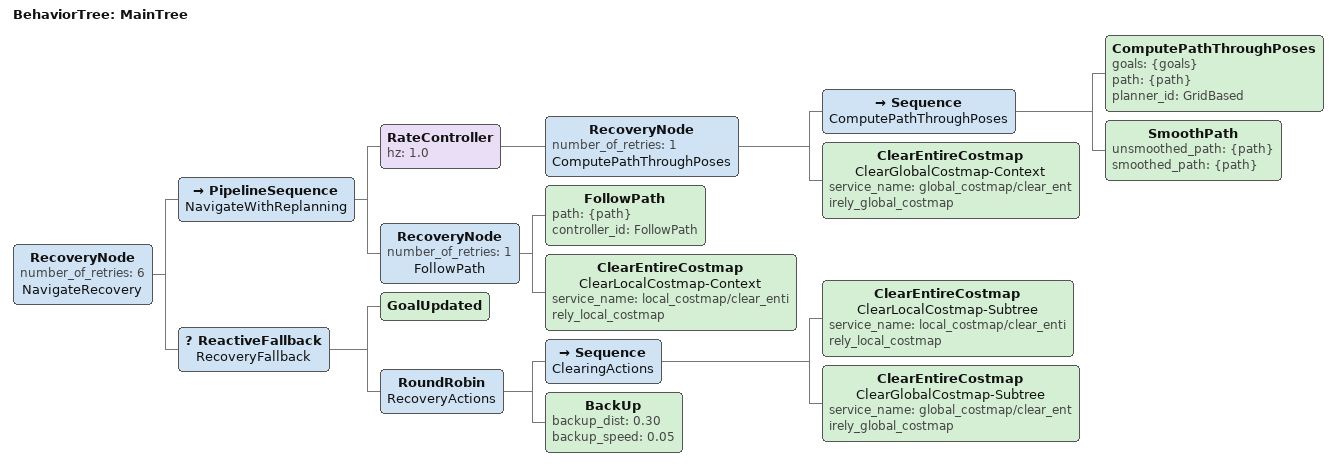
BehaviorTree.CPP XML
<!--
  Based on Nav2 Humble's default navigate_through_poses_w_replanning_and_recovery.xml
  with Spin and Wait recovery actions removed.
-->
<root main_tree_to_execute="MainTree">
  <BehaviorTree ID="MainTree">
    <RecoveryNode number_of_retries="6" name="NavigateRecovery">
      <PipelineSequence name="NavigateWithReplanning">
        <RateController hz="1.0">
          <RecoveryNode number_of_retries="1" name="ComputePathThroughPoses">
            <Sequence name="ComputePathThroughPoses">
              <ComputePathThroughPoses goals="{goals}" path="{path}" planner_id="GridBased"/>
              <SmoothPath unsmoothed_path="{path}" smoothed_path="{path}"/>
            </Sequence>
            <ClearEntireCostmap name="ClearGlobalCostmap-Context" service_name="global_costmap/clear_entirely_global_costmap"/>
          </RecoveryNode>
        </RateController>
        <RecoveryNode number_of_retries="1" name="FollowPath">
          <FollowPath path="{path}" controller_id="FollowPath"/>
          <ClearEntireCostmap name="ClearLocalCostmap-Context" service_name="local_costmap/clear_entirely_local_costmap"/>
        </RecoveryNode>
      </PipelineSequence>
      <ReactiveFallback name="RecoveryFallback">
        <GoalUpdated/>
        <RoundRobin name="RecoveryActions">
          <Sequence name="ClearingActions">
            <ClearEntireCostmap name="ClearLocalCostmap-Subtree" service_name="local_costmap/clear_entirely_local_costmap"/>
            <ClearEntireCostmap name="ClearGlobalCostmap-Subtree" service_name="global_costmap/clear_entirely_global_costmap"/>
          </Sequence>
          <BackUp backup_dist="0.30" backup_speed="0.05"/>
        </RoundRobin>
      </ReactiveFallback>
    </RecoveryNode>
  </BehaviorTree>
</root>
